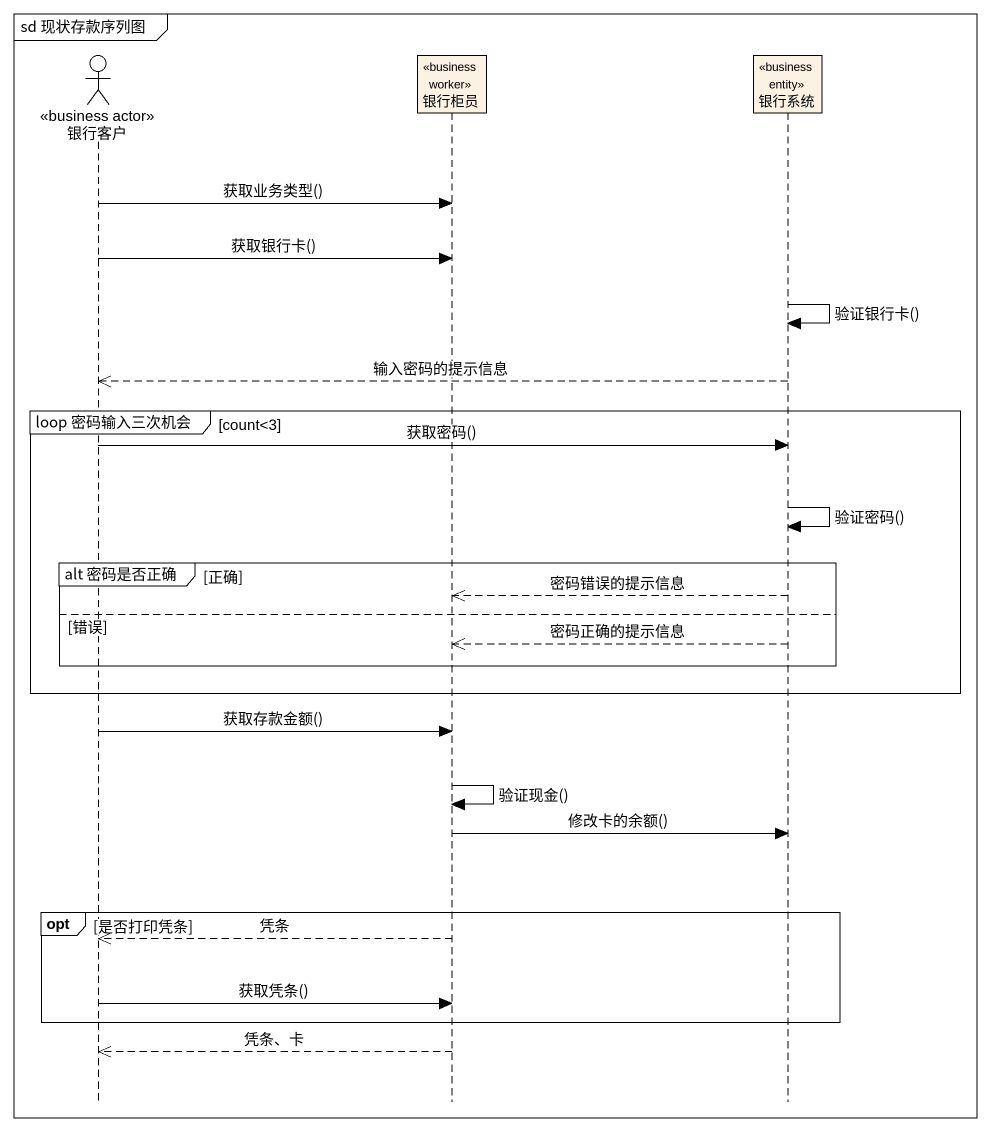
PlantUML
@startuml
mainframe sd 现状存款序列图
hide footbox
actor 银行客户 <<business actor>>
participant 银行柜员 <<business worker>>
participant 银行系统 <<business entity>>

银行客户 -> 银行柜员 : 获取业务类型()
银行客户 -> 银行柜员 : 获取银行卡()
银行系统 -> 银行系统 : 验证银行卡()
银行系统 -->> 银行客户 : 输入密码的提示信息
group loop 密码输入三次机会 [count<3]
  银行客户 -> 银行系统 : 获取密码()
  银行系统 -> 银行系统 : 验证密码()
  group alt 密码是否正确 [正确]
    银行系统 -->> 银行柜员 : 密码错误的提示信息
  else 错误
    银行系统 -->> 银行柜员 : 密码正确的提示信息
  end
end
银行客户 -> 银行柜员 : 获取存款金额()
银行柜员 -> 银行柜员 : 验证现金()
银行柜员 -> 银行系统 : 修改卡的余额()
opt 是否打印凭条
  银行柜员 -->> 银行客户 : 凭条
  银行客户 -> 银行柜员 : 获取凭条()
end
银行柜员 -->> 银行客户 : 凭条、卡
@enduml
